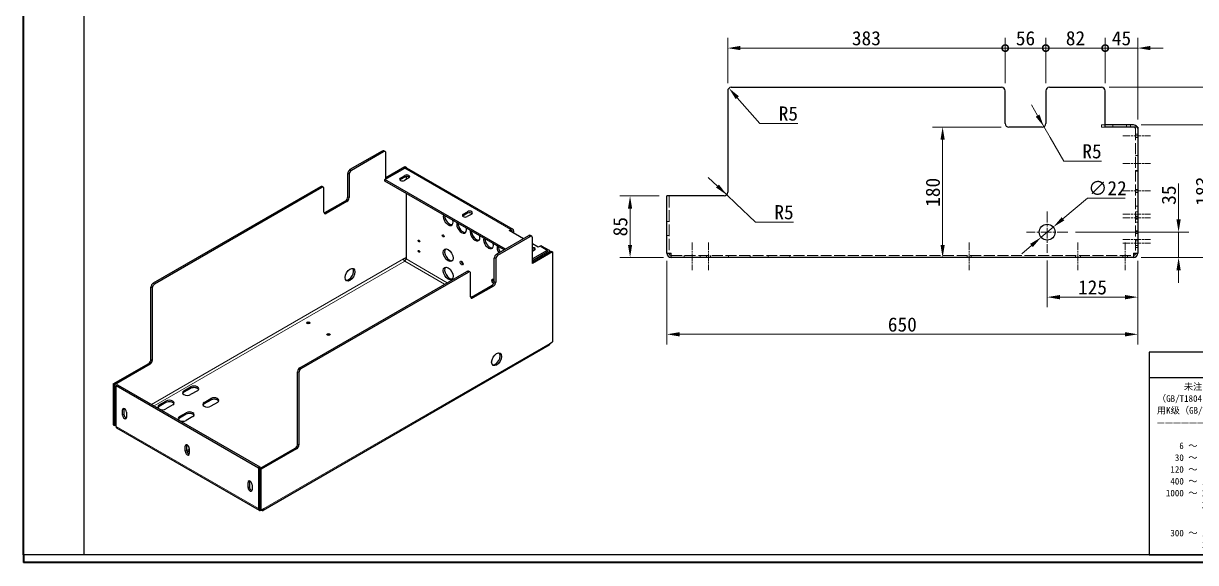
# Model space of a CAD drawing. Header units: millimetres. Extents: x 42 to 2902, y 38 to 2041.
# Drawn here: x 42 to 1660, y 38 to 783 of the extents above; entities that cross this region are included whole.
import ezdxf
from ezdxf.enums import TextEntityAlignment as Align

# ---------------------------------------------------------------- set-up
doc = ezdxf.new("R2010")
doc.units = ezdxf.units.MM
doc.header["$LTSCALE"] = 7
doc.linetypes.add('CHAIN', pattern=[0.3543, 0.2362, -0.0295, 0.0591, -0.0295])
doc.linetypes.add('DASHED', pattern=[0.2067, 0.1654, -0.0413])
for name, color, linetype, lineweight in [('1', 7, 'Continuous', 18), ('可见 (ISO)', 7, 'Continuous', 25), ('可见窄的 (ISO)', 7, 'Continuous', 18), ('图框 (ISO)', 7, 'Continuous', 35), ('标题 (ISO)', 7, 'Continuous', 25)]:
    doc.layers.add(name, color=color, linetype=linetype, lineweight=lineweight)
for name, color, linetype, lineweight, true_color in [('中心标记 (ISO)', 1, 'CHAIN', 18, 0xff0000), ('中心线 (ISO)', 1, 'CHAIN', 18, 0xff0000), ('尺寸 (ISO)', 7, 'Continuous', 18, 0x008000), ('隐藏 (ISO)', 5, 'DASHED', 18, 0x0000ff)]:
    doc.layers.add(name, color=color, linetype=linetype, lineweight=lineweight, true_color=true_color)
doc.styles.add('文本样式164', font='SimSun.ttf')
doc.styles.add('文本样式165', font='SimSun.ttf')
doc.styles.add('文本样式74', font='SimSun.ttf')
doc.styles.add('最新国标', font='simfang.ttf')
doc.styles.add('注释文本 (ISO)', font='simfang.ttf')
doc.dimstyles.new('默认 (GB)', dxfattribs={"dimscale": 7, "dimtxt": 2.8, "dimasz": 2.5, "dimexe": 2, "dimexo": 1.5, "dimgap": 0.5, "dimtad": 1, "dimtoh": 1, "dimdsep": 46, "dimtxsty": '最新国标', "dimcen": 0.09, "dimdle": 10, "dimclrd": 256, "dimclre": 256, "dimclrt": 256, "dimaunit": 1, "dimadec": 3, "dimazin": 2, "dimtfac": 0.535714, "dimtmove": 0, "dimatfit": 3, "dimfxl": 0, "dimtolj": 1, "dimtzin": 0, "dimlwd": -1, "dimlwe": -1, "dimarcsym": 0})

# ---------------------------------------------------------------- blocks, each defined once
blk = doc.blocks.new('图框 最新国标')
at = {"layer": '图框 (ISO)'}
for p, q in [((6, 7), (6, 291.5)), ((6, 7), (6, 5.5)), ((6, 7), (6, 5.5)), ((414.5, 5.5), (6, 5.5))]:
    blk.add_line(p, q, dxfattribs=at)
at = {"layer": '图框 (ISO)', "color": 7, "linetype": 'Continuous', "lineweight": 25}
for p, q in [((18, 7), (18, 290)), ((413, 7), (6, 7)), ((413, 7), (18, 7))]:
    blk.add_line(p, q, dxfattribs=at)
at = {"layer": '图框 (ISO)', "style": '文本样式74'}
blk.add_attdef('零件代号_001', (42.68, 287.25), '', height=2.5, rotation=180, dxfattribs=at)
blk = doc.blocks.new('标题栏 最新国标')
at = {"layer": '标题 (ISO)'}
for p, q in [((381.98, -183.84), (196.98, -183.84)), ((196.98, -183.84), (196.98, -223.84)), ((254.48, -183.84), (254.48, -188.84)), ((269.48, -183.84), (269.48, -188.84)), ((281.48, -188.09), (281.48, -184.59)), ((281.48, -184.59), (286.48, -185.34)), ((289.48, -183.84), (289.48, -188.84)), ((381.98, -223.84), (381.98, -183.84)), ((383.48, -183.84), (383.48, -225.34)), ((286.48, -185.34), (286.48, -187.34)), ((196.98, -188.84), (381.98, -188.84)), ((232.98, -188.84), (232.98, -223.84)), ((286.48, -187.34), (281.48, -188.09)), ((321.98, -188.84), (321.98, -223.84)), ((321.98, -193.84), (381.98, -193.84)), ((321.98, -198.84), (381.98, -198.84)), ((351.98, -198.84), (351.98, -208.84)), ((321.98, -203.84), (232.98, -203.84)), ((321.98, -203.84), (381.98, -203.84)), ((321.98, -208.84), (381.98, -208.84)), ((321.98, -218.84), (381.98, -218.84)), ((196.98, -223.84), (381.98, -223.84)), ((383.48, -225.34), (196.98, -225.34))]:
    blk.add_line(p, q, dxfattribs=at)
at = {"layer": '标题 (ISO)', "linetype": 'CHAIN', "ltscale": 5.000333}
blk.add_line((274.98, -184.09), (274.98, -188.59), dxfattribs=at)
at = {"layer": '标题 (ISO)', "linetype": 'CHAIN', "ltscale": 15.834605}
blk.add_line((272.73, -186.34), (286.98, -186.34), dxfattribs=at)
at = {"layer": '标题 (ISO)'}
for radius in [1.75, 1]:
    blk.add_circle((274.98, -186.34), radius, dxfattribs=at)
at = {"layer": '1', "style": '文本样式164'}
for s, p in [('UNIT: mm', (261.98, -186.34)), ('材 料', (299.48, -186.34)), ('设 计', (327.98, -191.34)), ('制 图', (327.98, -196.34)), ('比 例', (327.98, -201.34)), ('重 量', (357.98, -201.34)), ('共 1  张', (336.98, -206.34)), ('第 1  张', (366.98, -206.34))]:
    blk.add_text(s, height=2, dxfattribs=at).set_placement(p, align=Align.MIDDLE_CENTER)
at = {"layer": '标题 (ISO)', "char_height": 2, "style": '注释文本 (ISO)'}
for s, insert, attachment_point, line_spacing_factor in [('{\\fSimSun|b0|i0|c134|p2;\\H0.65x;      未注公差角度及线性公差使用m\\P（GB/T1804-2000），未注形位公差使\\P用K级（GB/T 1184-1996）。\\P—————————————————\\P             6以下    ±0.05 mm\\P     6 ～   30以下    ±0.10 mm\\P    30 ～  120以下    ±0.15 mm\\P   120 ～  400以下    ±0.20 mm\\P   400 ～ 1000以下    ±0.30 mm\\P  1000 ～ 2000以下    ±0.50 mm\\P          2000以上    ±0.80 mm\\P\\H0.38462x;\\P\\H2.6x;           300以下    ±30′\\P   300 ～ 1000以下    ±15′\\P          1000以上    ±5′}', (198.48, -206.34), 4, 1.075116), ('{\\fMicrosoft YaHei|b0|i0|c134|p34;\\H1.75x;蓝探科工业自动化（昆山）有限公司\\P\\fArial|b0|i0|c0|p34;\\H0.71429x;Lantech Industrial Automation (Kunshan) Co., Ltd\\fFangSong|b0|i0|c134|p49;.\\H1.15195x; }', (277.48, -213.84), 5, 0.978695)]:
    blk.add_mtext(s, dxfattribs=dict(at, insert=insert, attachment_point=attachment_point, line_spacing_factor=line_spacing_factor))
at = {"layer": '标题 (ISO)', "attachment_point": 5, "style": '注释文本 (ISO)'}
for s, insert, char_height in [('\\fFangSong|b0|i0;零件号', (327.98, -211.84), 2), ('\\fSimSun|b0|i0;{\\H1.6000;未经蓝探科事先书面同意，严禁复制或发布此文件。}', (351.98, -221.34), 1.6)]:
    blk.add_mtext(s, dxfattribs=dict(at, insert=insert, char_height=char_height))
at = {"layer": '标题 (ISO)'}
for tag, p, height, style in [('材料_001', (320.84, -187.21), 2, '注释文本 (ISO)'), ('设计人_001', (349.92, -192.16), 2, '注释文本 (ISO)'), ('库存编号_001', (269.94, -198.13), 3.5, '文本样式165'), ('设计人_001', (349.92, -197.16), 2, '注释文本 (ISO)'), ('视图比例_001', (339.99, -202.33), 2, '注释文本 (ISO)'), ('质量\\P3;_001', (366.29, -202.16), 2, '注释文本 (ISO)'), ('零件代号_001', (347.93, -215.59), 3.5, '文本样式165')]:
    blk.add_attdef(tag, p, '', height=height, dxfattribs=dict(at, style=style))
blk = doc.blocks.new('_DotSmall')
at = {"color": 0, "linetype": 'ByBlock', "const_width": 0.5}
blk.add_lwpolyline([(-0.0625, 0, 1), (0.0625, 0, 1)], format="xyb", close=True, dxfattribs=at)
blk = doc.blocks.new('*D19')
at = {"layer": 'Defpoints', "color": 0, "transparency": 16777216}
for p in [(1580.1, 748.7), (1535.1, 689.6), (1580.1, 639.6)]:
    blk.add_point(p, dxfattribs=at)
at = {"layer": '尺寸 (ISO)', "color": 116, "true_color": 0x00803f, "transparency": 16777216}
for p, q in [((1535.1, 700.1), (1535.1, 762.7)), ((1580.1, 650.1), (1580.1, 762.7)), ((1535.1, 748.7), (1562.6, 748.7)), ((1580.1, 748.7), (1562.6, 748.7)), ((1597.6, 748.7), (1615.1, 748.7))]:
    blk.add_line(p, q, dxfattribs=at)
blk.add_solid([(1597.6, 751.7), (1597.6, 745.8), (1580.1, 748.7)], dxfattribs=at)
at = {"layer": '尺寸 (ISO)', "color": 116, "true_color": 0x00803f, "transparency": 16777216, "xscale": 17.5, "yscale": 17.5, "zscale": 17.5}
blk.add_blockref('_DotSmall', (1535.1, 748.7), dxfattribs=at)
at = {"layer": '尺寸 (ISO)', "transparency": 16777216, "insert": (1557.6, 762.2), "char_height": 19.6, "attachment_point": 5, "style": '最新国标'}
blk.add_mtext('\\A1;45', dxfattribs=at)
blk = doc.blocks.new('*D20')
at = {"layer": 'Defpoints', "color": 0, "transparency": 16777216}
for p in [(1535.1, 748.7), (1453.1, 689.6), (1535.1, 689.6)]:
    blk.add_point(p, dxfattribs=at)
at = {"layer": '尺寸 (ISO)', "color": 116, "true_color": 0x00803f, "transparency": 16777216}
for p, q in [((1453.1, 700.1), (1453.1, 762.7)), ((1535.1, 700.1), (1535.1, 762.7)), ((1453.1, 748.7), (1535.1, 748.7))]:
    blk.add_line(p, q, dxfattribs=at)
at = {"layer": '尺寸 (ISO)', "color": 116, "true_color": 0x00803f, "transparency": 16777216, "xscale": 17.5, "yscale": 17.5, "zscale": 17.5, "rotation": 180}
blk.add_blockref('_DotSmall', (1453.1, 748.7), dxfattribs=at)
at = {"layer": '尺寸 (ISO)', "color": 116, "true_color": 0x00803f, "transparency": 16777216, "xscale": 17.5, "yscale": 17.5, "zscale": 17.5}
blk.add_blockref('_DotSmall', (1535.1, 748.7), dxfattribs=at)
at = {"layer": '尺寸 (ISO)', "transparency": 16777216, "insert": (1494.1, 762.2), "char_height": 19.6, "attachment_point": 5, "style": '最新国标'}
blk.add_mtext('\\A1;82', dxfattribs=at)
blk = doc.blocks.new('*D21')
at = {"layer": 'Defpoints', "color": 0, "transparency": 16777216}
for p in [(1453.1, 748.7), (1397.1, 689.6), (1453.1, 689.6)]:
    blk.add_point(p, dxfattribs=at)
at = {"layer": '尺寸 (ISO)', "color": 116, "true_color": 0x00803f, "transparency": 16777216}
for p, q in [((1397.1, 700.1), (1397.1, 762.7)), ((1453.1, 700.1), (1453.1, 762.7)), ((1397.1, 748.7), (1453.1, 748.7))]:
    blk.add_line(p, q, dxfattribs=at)
at = {"layer": '尺寸 (ISO)', "color": 116, "true_color": 0x00803f, "transparency": 16777216, "xscale": 17.5, "yscale": 17.5, "zscale": 17.5, "rotation": 180}
blk.add_blockref('_DotSmall', (1397.1, 748.7), dxfattribs=at)
at = {"layer": '尺寸 (ISO)', "color": 116, "true_color": 0x00803f, "transparency": 16777216, "xscale": 17.5, "yscale": 17.5, "zscale": 17.5}
blk.add_blockref('_DotSmall', (1453.1, 748.7), dxfattribs=at)
at = {"layer": '尺寸 (ISO)', "transparency": 16777216, "insert": (1425.1, 762.2), "char_height": 19.6, "attachment_point": 5, "style": '最新国标'}
blk.add_mtext('\\A1;56', dxfattribs=at)
blk = doc.blocks.new('*D22')
at = {"layer": 'Defpoints', "color": 0, "transparency": 16777216}
for p in [(1397.1, 748.7), (1014.1, 689.6), (1397.1, 689.6)]:
    blk.add_point(p, dxfattribs=at)
at = {"layer": '尺寸 (ISO)', "color": 116, "true_color": 0x00803f, "transparency": 16777216}
for p, q in [((1014.1, 700.1), (1014.1, 762.7)), ((1397.1, 700.1), (1397.1, 762.7)), ((1031.6, 748.7), (1397.1, 748.7))]:
    blk.add_line(p, q, dxfattribs=at)
blk.add_solid([(1031.6, 751.7), (1031.6, 745.8), (1014.1, 748.7)], dxfattribs=at)
at = {"layer": '尺寸 (ISO)', "color": 116, "true_color": 0x00803f, "transparency": 16777216, "xscale": 17.5, "yscale": 17.5, "zscale": 17.5}
blk.add_blockref('_DotSmall', (1397.1, 748.7), dxfattribs=at)
at = {"layer": '尺寸 (ISO)', "transparency": 16777216, "insert": (1205.5, 762.2), "char_height": 19.6, "attachment_point": 5, "style": '最新国标'}
blk.add_mtext('\\A1;383', dxfattribs=at)
blk = doc.blocks.new('*D23')
at = {"layer": 'Defpoints', "color": 0, "transparency": 16777216}
for p in [(1483.6, 494.6), (1636.4, 494.6), (1574.1, 459.6)]:
    blk.add_point(p, dxfattribs=at)
at = {"layer": '尺寸 (ISO)', "color": 116, "true_color": 0x00803f, "transparency": 16777216}
for p, q in [((1636.4, 512.1), (1636.4, 561.8)), ((1494.1, 494.6), (1650.4, 494.6)), ((1636.4, 459.6), (1636.4, 494.6)), ((1584.6, 459.6), (1650.4, 459.6)), ((1636.4, 442.1), (1636.4, 424.6))]:
    blk.add_line(p, q, dxfattribs=at)
for points in [[(1633.5, 512.1), (1639.3, 512.1), (1636.4, 494.6)], [(1633.5, 442.1), (1639.3, 442.1), (1636.4, 459.6)]]:
    blk.add_solid(points, dxfattribs=at)
at = {"layer": '尺寸 (ISO)', "transparency": 16777216, "insert": (1623, 545.7), "char_height": 19.6, "attachment_point": 5, "rotation": 90, "style": '最新国标'}
blk.add_mtext('\\A1;35', dxfattribs=at)
blk = doc.blocks.new('*D24')
at = {"layer": 'Defpoints', "color": 0, "transparency": 16777216}
for p in [(1574.1, 642.6), (1683.5, 642.6), (1574.1, 459.6)]:
    blk.add_point(p, dxfattribs=at)
at = {"layer": '尺寸 (ISO)', "color": 116, "true_color": 0x00803f, "transparency": 16777216}
for p, q in [((1584.6, 642.6), (1697.5, 642.6)), ((1683.5, 477.1), (1683.5, 625.1)), ((1584.6, 459.6), (1697.5, 459.6))]:
    blk.add_line(p, q, dxfattribs=at)
for points in [[(1680.6, 625.1), (1686.5, 625.1), (1683.5, 642.6)], [(1680.6, 477.1), (1686.5, 477.1), (1683.5, 459.6)]]:
    blk.add_solid(points, dxfattribs=at)
at = {"layer": '尺寸 (ISO)', "transparency": 16777216, "insert": (1670.1, 551.1), "char_height": 19.6, "attachment_point": 5, "rotation": 90, "style": '最新国标'}
blk.add_mtext('\\A1;183', dxfattribs=at)
blk = doc.blocks.new('*D25')
at = {"layer": 'Defpoints', "color": 0, "transparency": 16777216}
for p in [(1402.1, 639.6), (1310.7, 459.6), (1310.7, 459.6)]:
    blk.add_point(p, dxfattribs=at)
at = {"layer": '尺寸 (ISO)', "color": 116, "true_color": 0x00803f, "transparency": 16777216}
for p, q in [((1391.6, 639.6), (1296.7, 639.6)), ((1310.7, 622.1), (1310.7, 477.1))]:
    blk.add_line(p, q, dxfattribs=at)
for points in [[(1307.8, 622.1), (1313.7, 622.1), (1310.7, 639.6)], [(1307.8, 477.1), (1313.7, 477.1), (1310.7, 459.6)]]:
    blk.add_solid(points, dxfattribs=at)
at = {"layer": '尺寸 (ISO)', "transparency": 16777216, "insert": (1297.3, 549.6), "char_height": 19.6, "attachment_point": 5, "rotation": 90, "style": '最新国标'}
blk.add_mtext('\\A1;180', dxfattribs=at)
blk = doc.blocks.new('*D26')
at = {"layer": 'Defpoints', "color": 0, "transparency": 16777216}
for p in [(930.1, 465.6), (1580.1, 465.6), (1580.1, 353.6)]:
    blk.add_point(p, dxfattribs=at)
at = {"layer": '尺寸 (ISO)', "color": 116, "true_color": 0x00803f, "transparency": 16777216}
for p, q in [((930.1, 455.1), (930.1, 339.6)), ((1580.1, 455.1), (1580.1, 339.6)), ((947.6, 353.6), (1562.6, 353.6))]:
    blk.add_line(p, q, dxfattribs=at)
for points in [[(947.6, 356.5), (947.6, 350.7), (930.1, 353.6)], [(1562.6, 356.5), (1562.6, 350.7), (1580.1, 353.6)]]:
    blk.add_solid(points, dxfattribs=at)
at = {"layer": '尺寸 (ISO)', "transparency": 16777216, "insert": (1255.1, 367), "char_height": 19.6, "attachment_point": 5, "style": '最新国标'}
blk.add_mtext('\\A1;650', dxfattribs=at)
blk = doc.blocks.new('*D27')
at = {"layer": 'Defpoints', "color": 0, "transparency": 16777216}
for p in [(1455.1, 466.1), (1580.1, 465.6), (1455.1, 404.9)]:
    blk.add_point(p, dxfattribs=at)
at = {"layer": '尺寸 (ISO)', "color": 116, "true_color": 0x00803f, "transparency": 16777216}
for p, q in [((1455.1, 455.6), (1455.1, 390.9)), ((1580.1, 455.1), (1580.1, 390.9)), ((1562.6, 404.9), (1472.6, 404.9))]:
    blk.add_line(p, q, dxfattribs=at)
for points in [[(1472.6, 407.8), (1472.6, 401.9), (1455.1, 404.9)], [(1562.6, 407.8), (1562.6, 401.9), (1580.1, 404.9)]]:
    blk.add_solid(points, dxfattribs=at)
at = {"layer": '尺寸 (ISO)', "transparency": 16777216, "insert": (1517.6, 418.3), "char_height": 19.6, "attachment_point": 5, "style": '最新国标'}
blk.add_mtext('\\A1;125', dxfattribs=at)
blk = doc.blocks.new('*D28')
at = {"layer": 'Defpoints', "color": 0, "transparency": 16777216}
for p in [(879.3, 544.6), (930.1, 544.6), (936.1, 459.6)]:
    blk.add_point(p, dxfattribs=at)
at = {"layer": '尺寸 (ISO)', "color": 116, "true_color": 0x00803f, "transparency": 16777216}
for p, q in [((919.6, 544.6), (865.3, 544.6)), ((879.3, 477.1), (879.3, 527.1)), ((925.6, 459.6), (865.3, 459.6))]:
    blk.add_line(p, q, dxfattribs=at)
for points in [[(876.4, 527.1), (882.2, 527.1), (879.3, 544.6)], [(876.4, 477.1), (882.2, 477.1), (879.3, 459.6)]]:
    blk.add_solid(points, dxfattribs=at)
at = {"layer": '尺寸 (ISO)', "transparency": 16777216, "insert": (865.9, 502.1), "char_height": 19.6, "attachment_point": 5, "rotation": 90, "style": '最新国标'}
blk.add_mtext('\\A1;85', dxfattribs=at)
blk = doc.blocks.new('*D29')
at = {"layer": 'Defpoints', "color": 0, "transparency": 16777216}
for p in [(1009.1, 549.6), (1012.7, 546.2)]:
    blk.add_point(p, dxfattribs=at)
at = {"layer": '尺寸 (ISO)', "color": 116, "true_color": 0x00803f, "transparency": 16777216}
for p, q in [((1000, 558.2), (987.2, 570.2)), ((1009.1, 549.6), (1012.7, 546.2)), ((1012.7, 546.2), (1025.4, 534.2)), ((1052.6, 508.6), (1025.4, 534.2)), ((1104.8, 508.6), (1052.6, 508.6))]:
    blk.add_line(p, q, dxfattribs=at)
blk.add_solid([(1002, 560.3), (998, 556.1), (1012.7, 546.2)], dxfattribs=at)
at = {"layer": '尺寸 (ISO)', "transparency": 16777216, "insert": (1091.8, 522), "char_height": 19.6, "attachment_point": 5, "style": '最新国标'}
blk.add_mtext('\\A1;R5', dxfattribs=at)
blk = doc.blocks.new('*D30')
at = {"layer": 'Defpoints', "color": 0, "transparency": 16777216}
for p in [(1015.7, 693.4), (1019.1, 689.6)]:
    blk.add_point(p, dxfattribs=at)
at = {"layer": '尺寸 (ISO)', "color": 116, "true_color": 0x00803f, "transparency": 16777216}
for p, q in [((1058.6, 644.8), (1027.3, 680.2)), ((1110.8, 644.8), (1058.6, 644.8))]:
    blk.add_line(p, q, dxfattribs=at)
blk.add_solid([(1029.5, 682.2), (1025.1, 678.3), (1015.7, 693.4)], dxfattribs=at)
at = {"layer": '尺寸 (ISO)', "transparency": 16777216, "insert": (1097.8, 658.2), "char_height": 19.6, "attachment_point": 5, "style": '最新国标'}
blk.add_mtext('\\A1;R5', dxfattribs=at)
blk = doc.blocks.new('*D31')
at = {"layer": 'Defpoints', "color": 0, "transparency": 16777216}
for p in [(1530.1, 694.6), (1734.6, 694.6), (1574.1, 459.6)]:
    blk.add_point(p, dxfattribs=at)
at = {"layer": '尺寸 (ISO)', "color": 116, "true_color": 0x00803f, "transparency": 16777216}
for p, q in [((1540.6, 694.6), (1748.6, 694.6)), ((1734.6, 477.1), (1734.6, 677.1)), ((1584.6, 459.6), (1748.6, 459.6))]:
    blk.add_line(p, q, dxfattribs=at)
for points in [[(1731.7, 677.1), (1737.5, 677.1), (1734.6, 694.6)], [(1731.7, 477.1), (1737.5, 477.1), (1734.6, 459.6)]]:
    blk.add_solid(points, dxfattribs=at)
at = {"layer": '尺寸 (ISO)', "transparency": 16777216, "insert": (1721.2, 577.1), "char_height": 19.6, "attachment_point": 5, "rotation": 90, "style": '最新国标'}
blk.add_mtext('\\A1;235', dxfattribs=at)
blk = doc.blocks.new('*D32')
at = {"layer": 'Defpoints', "color": 0, "transparency": 16777216}
for p in [(1463.5, 501.7), (1446.7, 487.5)]:
    blk.add_point(p, dxfattribs=at)
at = {"layer": '尺寸 (ISO)', "color": 116, "true_color": 0x00803f, "transparency": 16777216}
for p, q in [((1476.8, 513), (1510.5, 541.4)), ((1510.5, 541.4), (1562.5, 541.4)), ((1446.7, 487.5), (1463.5, 501.7)), ((1433.3, 476.2), (1419.9, 464.9))]:
    blk.add_line(p, q, dxfattribs=at)
for points in [[(1475, 515.2), (1478.7, 510.8), (1463.5, 501.7)], [(1431.4, 478.4), (1435.2, 474), (1446.7, 487.5)]]:
    blk.add_solid(points, dxfattribs=at)
at = {"layer": '尺寸 (ISO)', "transparency": 16777216, "insert": (1538.2, 555.4), "char_height": 19.6, "attachment_point": 5, "style": '最新国标'}
blk.add_mtext('\\A1;∅22', dxfattribs=at)
blk = doc.blocks.new('*D96')
at = {"layer": 'Defpoints', "color": 0, "transparency": 16777216}
for p in [(1448.1, 644.6), (1450.5, 640.3)]:
    blk.add_point(p, dxfattribs=at)
at = {"layer": '尺寸 (ISO)', "color": 116, "true_color": 0x00803f, "transparency": 16777216}
for p, q in [((1441.9, 655.5), (1433.2, 670.6)), ((1448.1, 644.6), (1450.5, 640.3)), ((1450.5, 640.3), (1459.2, 625.1)), ((1477.8, 592.7), (1459.2, 625.1)), ((1529.9, 592.7), (1477.8, 592.7))]:
    blk.add_line(p, q, dxfattribs=at)
blk.add_solid([(1444.4, 656.9), (1439.3, 654), (1450.5, 640.3)], dxfattribs=at)
at = {"layer": '尺寸 (ISO)', "transparency": 16777216, "insert": (1516.9, 606.1), "char_height": 19.6, "attachment_point": 5, "style": '最新国标'}
blk.add_mtext('\\A1;R5', dxfattribs=at)

msp = doc.modelspace()

# ---------------------------------------------------------------- linework, layer by layer
at = {"layer": '中心标记 (ISO)', "ltscale": 9.048304}
for p, q in [((1455.0593, 523.1058), (1455.0593, 466.1058)), ((1483.5593, 494.6058), (1426.5593, 494.6058))]:
    msp.add_line(p, q, dxfattribs=at)
at = {"layer": '中心线 (ISO)', "ltscale": 6.032169}
for p, q in [((1559.5593, 627.6058), (1597.5593, 627.6058)), ((1559.5593, 589.6058), (1597.5593, 589.6058)), ((1559.5593, 551.6058), (1597.5593, 551.6058)), ((1559.5593, 519.6058), (1597.5593, 519.6058)), ((1559.5593, 514.6058), (1597.5593, 514.6058)), ((1559.5593, 494.6058), (1597.5593, 494.6058)), ((965.0593, 480.1058), (965.0593, 442.1058)), ((987.5593, 480.1058), (987.5593, 442.1058)), ((1347.5593, 480.1058), (1347.5593, 442.1058)), ((1497.5593, 480.1058), (1497.5593, 442.1058)), ((1559.5593, 484.6058), (1597.5593, 484.6058)), ((1559.5593, 479.6058), (1597.5593, 479.6058)), ((1562.5593, 480.1058), (1562.5593, 442.1058))]:
    msp.add_line(p, q, dxfattribs=at)
at = {"layer": '可见 (ISO)'}
for p, q in [((1014.0593, 689.6058), (1014.0593, 549.6058)), ((1019.0593, 694.6058), (1392.0593, 694.6058)), ((1397.0593, 644.6058), (1397.0593, 689.6058)), ((1453.0593, 689.6058), (1453.0593, 644.6058)), ((1458.0593, 694.6058), (1530.0593, 694.6058)), ((1535.0593, 639.6058), (1535.0593, 689.6058)), ((1448.0593, 639.6058), (1402.0593, 639.6058)), ((1574.0593, 642.6058), (1535.0593, 642.6058)), ((1580.0593, 639.6058), (1535.0593, 639.6058)), ((1580.0593, 639.6058), (1580.0593, 465.6058)), ((537.2799, 606.6286), (492.7321, 580.9089)), ((539.136, 605.5569), (494.5883, 579.8373)), ((541.3235, 605.7736), (539.4674, 606.8452)), ((542.2296, 568.0491), (542.2296, 603.7708)), ((540.9922, 567.3347), (568.2158, 583.0522)), ((542.2296, 570.1924), (568.2158, 585.1955)), ((568.2158, 585.1955), (570.0719, 584.1239)), ((570.0719, 584.1239), (568.2158, 583.0522)), ((570.0719, 584.1239), (570.0719, 583.5496)), ((570.8408, 583.3122), (717.477, 498.6518)), ((489.6385, 543.4011), (489.6385, 575.5507)), ((491.4947, 574.479), (491.4947, 542.3295)), ((707.4274, 471.2432), (540.9922, 567.3347)), ((540.9922, 565.1914), (540.9922, 567.3347)), ((562.338, 569.2994), (568.5251, 572.8715)), ((568.5251, 570.7282), (562.338, 567.1561)), ((574.0936, 569.6566), (567.9064, 566.0844)), ((570.0719, 571.2789), (570.0719, 567.3347)), ((451.8967, 557.3326), (221.1147, 424.0905)), ((453.7529, 556.2609), (222.9709, 423.0189)), ((455.9404, 556.4776), (454.0842, 557.5493)), ((456.8465, 522.3253), (456.8465, 554.4748)), ((705.5713, 470.1716), (540.9922, 565.1914)), ((458.0839, 521.6109), (486.5449, 538.0428)), ((488.4011, 536.9712), (459.9401, 520.5392)), ((570.0719, 548.4021), (570.0719, 457.669)), ((1009.0593, 544.6058), (930.0593, 544.6058)), ((930.0593, 465.6058), (930.0593, 544.6058)), ((648.9585, 519.2889), (655.1457, 522.8611)), ((655.1457, 520.7178), (648.9585, 517.1456)), ((660.7142, 519.6462), (654.527, 516.074)), ((695.0531, 464.0989), (739.6008, 489.8185)), ((696.9092, 463.0272), (741.4569, 488.7469)), ((712.3772, 496.9629), (714.852, 498.3917)), ((732.1762, 485.5319), (712.3772, 496.9629)), ((714.852, 496.2484), (714.2333, 495.8912)), ((716.7082, 494.4623), (716.7082, 495.1768)), ((718.5644, 496.2484), (718.5644, 493.3907)), ((743.6444, 488.9636), (741.7883, 490.0352)), ((744.5505, 451.2391), (744.5505, 486.9608)), ((752.5939, 473.7437), (744.5505, 478.3876)), ((747.3348, 469.6357), (744.5505, 468.0283)), ((764.9682, 469.4571), (744.5505, 457.669)), ((755.0687, 475.1726), (752.5939, 473.7437)), ((757.6937, 475.4326), (767.5932, 469.7172)), ((566.3596, 457.669), (570.0719, 459.8123)), ((691.9595, 426.5911), (691.9595, 458.7406)), ((693.8156, 457.669), (693.8156, 425.5194)), ((744.5505, 453.3824), (770.5367, 468.3855)), ((772.3929, 467.3138), (744.5505, 451.2391)), ((744.5505, 455.5257), (764.9682, 467.3138)), ((756.9249, 462.67), (756.9249, 460.5267)), ((770.5367, 468.3855), (772.3929, 467.3138)), ((772.3929, 467.3138), (772.3929, 343.0022)), ((930.0593, 465.6058), (936.0593, 465.6058)), ((936.0593, 459.6058), (936.0593, 465.6058)), ((1574.0593, 459.6058), (936.0593, 459.6058)), ((1574.0593, 465.6058), (1580.0593, 465.6058)), ((1574.0593, 465.6058), (1574.0593, 459.6058)), ((423.4357, 307.2805), (654.2176, 440.5225)), ((425.2918, 306.2088), (656.0738, 439.4509)), ((658.2613, 439.6676), (656.4051, 440.7392)), ((659.1674, 405.5152), (659.1674, 437.6648)), ((660.4048, 404.8008), (688.8659, 421.2328)), ((218.0211, 318.7115), (218.0211, 418.7323)), ((219.8773, 417.6606), (219.8773, 317.6398)), ((690.722, 420.1612), (662.261, 403.7292)), ((768.6805, 340.8589), (772.3929, 343.0022)), ((767.5932, 338.4556), (372.8509, 110.551)), ((166.0488, 285.133), (214.9276, 313.3532)), ((216.7837, 312.2815), (167.905, 284.0614)), ((420.3421, 201.9014), (420.3421, 301.9222)), ((422.1982, 300.8506), (422.1982, 200.8298)), ((167.905, 284.0614), (166.0488, 285.133)), ((166.0488, 285.133), (166.0488, 228.6927)), ((167.905, 284.0614), (167.905, 227.6211)), ((171.6173, 284.0614), (169.7611, 282.9897)), ((169.7611, 226.5494), (169.7611, 282.9897)), ((169.7611, 282.9897), (366.5136, 169.3946)), ((171.6173, 284.0614), (368.3697, 170.4663)), ((263.4969, 275.6668), (272.7777, 281.025)), ((272.7777, 278.8817), (263.4969, 273.5235)), ((282.0585, 275.6668), (272.7777, 270.3085)), ((229.4674, 256.0198), (238.7482, 261.3781)), ((238.7482, 259.2348), (229.4674, 253.8765)), ((291.3393, 259.592), (300.6201, 264.9503)), ((300.6201, 262.807), (291.3393, 257.4487)), ((309.9008, 259.592), (300.6201, 254.2337)), ((178.7325, 242.0884), (178.7325, 249.2327)), ((180.5887, 250.3043), (180.5887, 243.16)), ((184.301, 246.0177), (184.301, 238.8734)), ((248.029, 256.0198), (238.7482, 250.6616)), ((257.3098, 239.945), (266.5905, 245.3033)), ((266.5905, 243.16), (257.3098, 237.8017)), ((166.0488, 228.6927), (167.905, 227.6211)), ((167.905, 227.6211), (169.7611, 228.6927)), ((275.8713, 239.945), (266.5905, 234.5868)), ((367.6009, 110.551), (170.8484, 224.1461)), ((265.3531, 192.0779), (265.3531, 199.2223)), ((267.2093, 200.2939), (267.2093, 193.1496)), ((270.9216, 196.0073), (270.9216, 188.863)), ((368.3697, 168.323), (417.2485, 196.5432)), ((419.1046, 195.4715), (370.2259, 167.2513)), ((368.3697, 170.4663), (366.5136, 169.3946)), ((366.5136, 169.3946), (366.5136, 112.9543)), ((368.3697, 170.4663), (368.3697, 168.323)), ((370.2259, 167.2513), (368.3697, 168.323)), ((368.3697, 168.323), (368.3697, 111.8827)), ((370.2259, 110.811), (370.2259, 167.2513)), ((351.9737, 142.0675), (351.9737, 149.2119)), ((353.8298, 150.2835), (353.8298, 143.1392)), ((357.5421, 145.9969), (357.5421, 138.8526)), ((368.3697, 111.8827), (370.2259, 110.811)), ((370.2259, 110.811), (373.9382, 112.9543))]:
    msp.add_line(p, q, dxfattribs=at)
msp.add_circle((1455.0593, 494.6058), 11, dxfattribs=at)
for centre, radius, start, end in [((1019.0593, 689.6058), 5, 90, 180), ((1392.0593, 689.6058), 5, 0, 90), ((1458.0593, 689.6058), 5, 90, 180), ((1530.0593, 689.6058), 5, 0, 90), ((1402.0593, 644.6058), 5, 180, 270), ((1448.0593, 644.6058), 5, 270, 0), ((1574.0593, 636.6058), 6, 30, 90), ((1009.0593, 549.6058), 5, 270, 0), ((936.0593, 465.6058), 6, 180, 270), ((936.0593, 465.6058), 3, 180, 270), ((1574.0593, 465.6058), 6, 270, 0), ((1574.0593, 465.6058), 3, 270, 0)]:
    msp.add_arc(centre, radius, start, end, dxfattribs=at)
for centre, major_axis, start_param, end_param in [((537.2799, 603.0564), (2.1875, 3.7889), 0, 0.785398163), ((539.136, 601.9847), (2.1875, 3.7889), 5.497787144, 7.068583471), ((568.2158, 578.7656), (2.625, 4.5466), 0, 0.785398163), ((492.7321, 577.3367), (-2.1875, -3.7889), 3.926990817, 5.497787144), ((494.5883, 576.2651), (2.1875, 3.7889), 0.785398163, 2.35619449), ((565.1222, 567.6919), (-3.9375, 0), 5.497787144, 8.639379797), ((565.1222, 565.5486), (-3.9375, 0), 5.497787144, 5.792302629), ((571.3094, 571.2641), (3.9375, 0), 5.497787144, 8.639379797), ((571.3094, 569.1207), (-3.9375, 0), 3.632475332, 5.497787144), ((451.8967, 553.7604), (2.1875, 3.7889), 0, 0.785398163), ((453.7529, 552.6888), (2.1875, 3.7889), 5.497787144, 7.068583471), ((486.5449, 541.615), (-2.1875, -3.7889), 0.785398163, 2.35619449), ((488.4011, 540.5434), (2.1875, 3.7889), 3.926990817, 5.497787144), ((459.9401, 524.1114), (-2.1875, -3.7889), 5.497787144, 7.068583471), ((458.0839, 525.183), (-2.1875, -3.7889), 0.438149031, 0.785398163), ((628.2315, 512.6804), (4.8125, -8.3355), 3.650764186, 7.344810101), ((651.7428, 517.6815), (-3.9375, 0), 5.497787144, 8.639379797), ((657.9299, 521.2536), (3.9375, 0), 5.497787144, 8.639379797), ((657.9299, 519.1103), (-3.9375, 0), 3.632475332, 5.497787144), ((630.0876, 513.7521), (4.8125, -8.3355), 3.926990817, 6.08912221), ((646.793, 501.9639), (4.8125, -8.3355), 3.650764186, 7.344810101), ((648.6492, 503.0356), (4.8125, -8.3355), 3.926990817, 6.08912221), ((651.7428, 515.5382), (-3.9375, 0), 5.497787144, 5.792302629), ((665.3546, 491.2474), (4.8125, -8.3355), 3.650764186, 7.344810101), ((667.2107, 492.319), (4.8125, -8.3355), 3.926990817, 6.08912221), ((683.9161, 480.5309), (4.8125, -8.3355), 3.650764186, 7.344810101), ((685.7723, 481.6025), (4.8125, -8.3355), 3.926990817, 6.08912221), ((714.852, 494.1051), (2.625, 4.5466), 5.497787144, 7.068583471), ((714.852, 494.1051), (1.3125, 2.2733), 5.497787144, 7.068583471), ((739.6008, 486.2463), (2.1875, 3.7889), 0, 0.785398163), ((741.4569, 485.1747), (2.1875, 3.7889), 5.497787144, 7.068583471), ((630.0876, 463.7417), (-4.8125, 8.3355), 0.194063097, 2.947529556), ((702.4777, 469.8143), (-4.8125, 8.3355), 0.509171533, 1.69971803), ((704.3338, 470.886), (4.8125, -8.3355), 3.926990817, 4.841310683), ((744.5505, 471.2432), (3.9375, 0), 5.497787144, 7.853981634), ((744.5505, 469.0999), (-3.9375, 0), 3.632475332, 4.71238898), ((755.0687, 470.886), (2.625, 4.5466), 0, 0.785398163), ((764.9682, 465.1705), (2.625, 4.5466), 5.497787144, 7.068583471), ((568.2158, 456.5973), (-1.3125, 2.2733), 0.785398163, 2.35619449), ((568.2158, 456.5973), (-1.3125, -2.2733), 0.785398163, 2.35619449), ((648.6492, 453.0251), (1.4219, -2.4628), 3.852753868, 5.572024093), ((695.0531, 460.5267), (-2.1875, -3.7889), 3.926990817, 5.497787144), ((696.9092, 459.455), (2.1875, 3.7889), 0.785398163, 2.35619449), ((764.9682, 465.1705), (1.3125, 2.2733), 5.497787144, 7.068583471), ((490.876, 436.9504), (-4.8125, -8.3355), 0.194063097, 2.947529556), ((630.0876, 438.7364), (-4.8125, 8.3355), 0.194063097, 2.947529556), ((654.2176, 436.9504), (2.1875, 3.7889), 0, 0.785398163), ((656.0738, 435.8787), (2.1875, 3.7889), 5.497787144, 7.068583471), ((221.1147, 420.5184), (-2.1875, -3.7889), 3.926990817, 5.497787144), ((222.9709, 419.4467), (2.1875, 3.7889), 0.785398163, 2.35619449), ((690.1033, 426.9483), (1.4219, -2.4628), 1.180189283, 6.272455329), ((688.8659, 424.805), (-2.1875, -3.7889), 0.785398163, 2.35619449), ((691.9595, 428.0199), (1.4219, -2.4628), 3.852753868, 5.458657199), ((690.722, 423.7333), (2.1875, 3.7889), 3.926990817, 5.497787144), ((662.261, 407.3013), (-2.1875, -3.7889), 5.497787144, 7.068583471), ((660.4048, 408.373), (-2.1875, -3.7889), 0.438149031, 0.785398163), ((435.1913, 367.293), (-2.4063, 0), 4.02261398, 5.402163981), ((463.0336, 351.2182), (-2.4063, 0), 4.02261398, 5.402163981), ((764.9682, 343.0022), (2.625, -4.5466), 0, 0.785398163), ((693.1969, 320.1403), (-4.8125, -8.3355), 0.194063097, 2.947529556), ((214.9276, 316.9254), (-2.1875, -3.7889), 0.785398163, 2.35619449), ((216.7837, 315.8537), (2.1875, 3.7889), 3.926990817, 5.497787144), ((423.4357, 303.7083), (-2.1875, -3.7889), 3.926990817, 5.497787144), ((425.2918, 302.6367), (2.1875, 3.7889), 0.785398163, 2.35619449), ((268.1373, 272.9876), (-6.5625, 0), 5.497787144, 8.639379797), ((277.4181, 278.3459), (6.5625, 0), 5.497787144, 8.639379797), ((277.4181, 276.2026), (6.5625, 0), 0.286756552, 2.35619449), ((243.3886, 258.699), (6.5625, 0), 5.497787144, 8.639379797), ((243.3886, 256.5556), (6.5625, 0), 0.286756552, 2.35619449), ((268.1373, 270.8443), (-6.5625, 0), 5.497787144, 5.996428755), ((295.9797, 256.9129), (-6.5625, 0), 5.497787144, 8.639379797), ((305.2604, 262.2711), (6.5625, 0), 5.497787144, 8.639379797), ((305.2604, 260.1278), (6.5625, 0), 0.286756552, 2.35619449), ((181.5168, 247.6252), (-1.9687, 3.41), 3.926990817, 7.068583471), ((183.3729, 248.6969), (1.9687, -3.41), 3.632475332, 3.926990817), ((183.3729, 241.5525), (1.9687, -3.41), 3.926990817, 5.792302629), ((234.1078, 253.3407), (-6.5625, 0), 5.497787144, 8.639379797), ((234.1078, 251.1974), (-6.5625, 0), 5.497787144, 5.996428755), ((271.2309, 242.6242), (6.5625, 0), 5.497787144, 8.639379797), ((271.2309, 240.4809), (6.5625, 0), 0.286756552, 2.35619449), ((295.9797, 254.7696), (-6.5625, 0), 5.497787144, 5.996428755), ((173.4734, 228.6927), (-2.625, -4.5466), 5.497787144, 6.283185307), ((181.5168, 240.4809), (1.9687, -3.41), 3.926990817, 7.068583471), ((261.9502, 237.2659), (-6.5625, 0), 5.497787144, 8.639379797), ((261.9502, 235.1226), (-6.5625, 0), 5.497787144, 5.996428755), ((268.1373, 197.6148), (-1.9687, 3.41), 3.926990817, 7.068583471), ((269.9935, 198.6865), (1.9687, -3.41), 3.632475332, 3.926990817), ((274.3245, 189.0416), (9.625, 0), 1.932163451, 2.400255645), ((417.2485, 200.1153), (-2.1875, -3.7889), 0.785398163, 2.35619449), ((419.1046, 199.0437), (2.1875, 3.7889), 3.926990817, 5.497787144), ((268.1373, 190.4705), (1.9687, -3.41), 3.926990817, 7.068583471), ((269.9935, 191.5421), (1.9687, -3.41), 3.926990817, 5.792302629), ((274.3245, 186.8983), (-9.625, 0), 5.073756104, 5.465577629), ((354.7579, 147.6044), (-1.9687, 3.41), 3.926990817, 7.068583471), ((356.6141, 148.676), (1.9687, -3.41), 3.632475332, 3.926990817), ((354.7579, 140.46), (1.9687, -3.41), 3.926990817, 7.068583471), ((356.6141, 141.5317), (1.9687, -3.41), 3.926990817, 5.792302629), ((370.2259, 115.0976), (-2.625, -4.5466), 5.497787144, 7.068583471), ((370.2259, 115.0976), (2.625, -4.5466), 5.497787144, 7.068583471)]:
    msp.add_ellipse(centre, major_axis=major_axis, ratio=0.577350269, start_param=start_param, end_param=end_param, dxfattribs=at)
for centre, major_axis in [((621.4256, 489.4613), (0.9187, -1.5913)), ((588.0148, 482.317), (0.7092, -1.2283)), ((588.0148, 468.0283), (0.7092, -1.2283)), ((628.2315, 462.67), (4.8125, -8.3355)), ((646.793, 451.9535), (1.4219, -2.4628)), ((492.7321, 435.8787), (-4.8125, -8.3355)), ((628.2315, 437.6648), (4.8125, -8.3355)), ((435.1913, 369.4363), (2.4062, 0)), ((463.0336, 353.3615), (2.4062, 0)), ((695.0531, 319.0687), (-4.8125, -8.3355))]:
    msp.add_ellipse(centre, major_axis=major_axis, ratio=0.577350269, dxfattribs=at)
at = {"layer": '可见窄的 (ISO)'}
for p, q in [((537.2799, 606.6286), (539.136, 605.5569)), ((714.852, 498.3917), (568.2158, 583.0522)), ((489.6385, 575.5507), (491.4947, 574.479)), ((494.5883, 579.8373), (492.7321, 580.9089)), ((562.338, 569.2994), (562.338, 567.1561)), ((568.5251, 572.8715), (568.5251, 570.7282)), ((451.8967, 557.3326), (453.7529, 556.2609)), ((486.5449, 538.0428), (488.4011, 536.9712)), ((491.4947, 542.3295), (489.6385, 543.4011)), ((459.9401, 520.5392), (458.0839, 521.6109)), ((648.9585, 519.2889), (648.9585, 517.1456)), ((655.1457, 522.8611), (655.1457, 520.7178)), ((716.7082, 495.1768), (714.852, 496.2484)), ((739.6008, 489.8185), (741.4569, 488.7469)), ((764.9682, 469.4571), (755.0687, 475.1726)), ((764.9682, 467.3138), (764.9682, 469.4571)), ((218.6399, 256.9129), (566.3596, 457.669)), ((568.2158, 454.454), (222.3522, 254.7696)), ((623.2817, 422.6617), (568.2158, 454.454)), ((570.0719, 457.669), (626.994, 424.805)), ((691.9595, 458.7406), (693.8156, 457.669)), ((696.9092, 463.0272), (695.0531, 464.0989)), ((766.8244, 466.2422), (764.9682, 467.3138)), ((654.2176, 440.5225), (656.0738, 439.4509)), ((222.9709, 423.0189), (221.1147, 424.0905)), ((688.8659, 421.2328), (690.722, 420.1612)), ((693.8156, 425.5194), (691.9595, 426.5911)), ((218.0211, 418.7323), (219.8773, 417.6606)), ((659.1674, 406.2297), (661.0235, 405.158)), ((662.261, 403.7292), (660.4048, 404.8008)), ((373.9382, 112.9543), (768.6805, 340.8589)), ((214.9276, 313.3532), (216.7837, 312.2815)), ((219.8773, 317.6398), (218.0211, 318.7115)), ((420.3421, 301.9222), (422.1982, 300.8506)), ((425.2918, 306.2088), (423.4357, 307.2805)), ((263.4969, 273.5235), (263.4969, 275.6668)), ((272.7777, 278.8817), (272.7777, 281.025)), ((238.7482, 259.2348), (238.7482, 261.3781)), ((291.3393, 257.4487), (291.3393, 259.592)), ((300.6201, 262.807), (300.6201, 264.9503)), ((178.7325, 249.2327), (180.5887, 250.3043)), ((178.7325, 242.0884), (180.5887, 243.16)), ((229.4674, 253.8765), (229.4674, 256.0198)), ((266.5905, 243.16), (266.5905, 245.3033)), ((169.7611, 226.5494), (366.5136, 112.9543)), ((257.3098, 237.8017), (257.3098, 239.945)), ((265.3531, 199.2223), (267.2093, 200.2939)), ((417.2485, 196.5432), (419.1046, 195.4715)), ((422.1982, 200.8298), (420.3421, 201.9014)), ((265.3531, 192.0779), (267.2093, 193.1496)), ((351.9737, 149.2119), (353.8298, 150.2835)), ((351.9737, 142.0675), (353.8298, 143.1392)), ((366.5136, 112.9543), (368.3697, 114.026))]:
    msp.add_line(p, q, dxfattribs=at)
at = {"layer": '隐藏 (ISO)', "ltscale": 1.360398}
for p, q in [((1535.0593, 642.6058), (1530.0593, 642.6058)), ((1530.0593, 639.6058), (1535.0593, 639.6058))]:
    msp.add_line(p, q, dxfattribs=at)
at = {"layer": '隐藏 (ISO)', "ltscale": 0.816199}
for p, q in [((1530.0593, 639.6058), (1530.0593, 642.6058)), ((1545.5593, 642.6058), (1545.5593, 639.6058)), ((1564.5593, 642.6058), (1564.5593, 639.6058)), ((1570.0593, 639.6058), (1570.0593, 642.6058)), ((1577.0593, 629.7058), (1580.0593, 629.7058)), ((1577.0593, 625.5058), (1580.0593, 625.5058)), ((1577.0593, 600.6058), (1580.0593, 600.6058)), ((1580.0593, 579.6058), (1577.0593, 579.6058)), ((1577.0593, 578.6058), (1580.0593, 578.6058)), ((1577.0593, 553.7058), (1580.0593, 553.7058)), ((1577.0593, 549.5058), (1580.0593, 549.5058)), ((1577.0593, 530.6058), (1580.0593, 530.6058)), ((1577.0593, 522.8558), (1580.0593, 522.8558)), ((930.0593, 509.1058), (933.0593, 509.1058)), ((1580.0593, 516.6058), (1577.0593, 516.6058)), ((1577.0593, 516.3558), (1580.0593, 516.3558)), ((1577.0593, 516.2268), (1580.0593, 516.2268)), ((1577.0593, 512.9848), (1580.0593, 512.9848)), ((1577.0593, 512.6058), (1580.0593, 512.6058)), ((1577.0593, 508.6058), (1580.0593, 508.6058)), ((930.0593, 490.1058), (933.0593, 490.1058)), ((1580.0593, 496.6058), (1577.0593, 496.6058)), ((1577.0593, 496.2268), (1580.0593, 496.2268)), ((1577.0593, 495.6058), (1580.0593, 495.6058)), ((1577.0593, 492.9848), (1580.0593, 492.9848)), ((1577.0593, 492.6058), (1580.0593, 492.6058)), ((1577.0593, 482.8558), (1580.0593, 482.8558)), ((1577.0593, 476.3558), (1580.0593, 476.3558)), ((1577.0593, 473.6058), (1580.0593, 473.6058)), ((954.0593, 462.6058), (954.0593, 459.6058)), ((976.0593, 462.6058), (976.0593, 459.6058)), ((984.8093, 462.6058), (984.8093, 459.6058)), ((990.3093, 462.6058), (990.3093, 459.6058)), ((1015.0593, 459.6058), (1015.0593, 462.6058)), ((1045.0593, 459.6058), (1045.0593, 462.6058)), ((1070.0593, 459.6058), (1070.0593, 462.6058)), ((1100.0593, 459.6058), (1100.0593, 462.6058)), ((1344.8093, 462.6058), (1344.8093, 459.6058)), ((1350.3093, 462.6058), (1350.3093, 459.6058)), ((1494.3093, 462.6058), (1494.3093, 459.6058)), ((1500.8093, 462.6058), (1500.8093, 459.6058)), ((1559.3093, 462.6058), (1559.3093, 459.6058)), ((1565.8093, 462.6058), (1565.8093, 459.6058))]:
    msp.add_line(p, q, dxfattribs=at)
at = {"layer": '隐藏 (ISO)', "ltscale": 13.131522}
msp.add_line((1577.0593, 636.6058), (1577.0593, 465.6058), dxfattribs=at)
at = {"layer": '隐藏 (ISO)', "ltscale": 13.649872}
msp.add_line((933.0593, 544.6058), (933.0593, 465.6058), dxfattribs=at)
at = {"layer": '隐藏 (ISO)', "ltscale": 12.968904}
msp.add_line((936.0593, 462.6058), (1574.0593, 462.6058), dxfattribs=at)
at = {"layer": '隐藏 (ISO)', "ltscale": 1.282139}
msp.add_arc((1574.0593, 636.6058), 3, 0, 90, dxfattribs=at)
at = {"layer": '隐藏 (ISO)', "ltscale": 0.854726}
msp.add_arc((1574.0593, 636.6058), 6, 0, 30, dxfattribs=at)

# ---------------------------------------------------------------- block references
at = {"xscale": 7, "yscale": 7, "zscale": 7}
msp.add_blockref('图框 最新国标', (0, 0), dxfattribs=at)
ref = msp.add_blockref('标题栏 最新国标', (217.1223, 1615.91), dxfattribs=dict(xscale=7, yscale=7, zscale=7))
ref.add_attrib('零件代号_001', '4020201A', (2652.648, 106.75), dxfattribs={"layer": '标题 (ISO)', "height": 24.5, "style": '文本样式165'})
ref.add_attrib('库存编号_001', '安装板', (2106.736, 228.9763), dxfattribs={"layer": '标题 (ISO)', "height": 24.5, "style": '文本样式165'})
ref.add_attrib('质量\\P3;_001', '13.192 kg', (2781.16, 200.78), dxfattribs={"layer": '标题 (ISO)', "height": 14, "style": '注释文本 (ISO)'})
ref.add_attrib('视图比例_001', '1: 7', (2597.04, 199.62), dxfattribs={"layer": '标题 (ISO)', "height": 14, "style": '注释文本 (ISO)'})
ref.add_attrib('设计人_001', 'zhengxiaobo', (2666.56, 270.78), dxfattribs={"layer": '标题 (ISO)', "height": 14, "style": '注释文本 (ISO)'})
ref.add_attrib('设计人_001', 'zhengxiaobo', (2666.56, 235.78), dxfattribs={"layer": '标题 (ISO)', "height": 14, "style": '注释文本 (ISO)'})
ref.add_attrib('材料_001', 'Q235B', (2463.02, 305.42), dxfattribs={"layer": '标题 (ISO)', "height": 14, "style": '注释文本 (ISO)'})

# ---------------------------------------------------------------- dimensions: what is measured, and where the dimension line sits
at = {"layer": '尺寸 (ISO)', "color": 116, "true_color": 0x00803f}
for base, p1, p2, angle, override, picture, middle in [((1397.0593, 748.7489), (1014.0593, 689.6058), (1397.0593, 689.6058), 180, {"dimgap": 0.5, "dimtoh": 0, "dimdec": 2, "dimblk2": 'DotSmall', "dimsah": 1, "dimdle": 0, "dimtol": 0, "dimlim": 0, "dimtp": 0, "dimtm": 0, "dimtdec": 2, "dimtofl": 0, "dimatfit": 1}, '*D22', (1205.4893, 748.7489)), ((1453.0593, 748.7489), (1397.0593, 689.6058), (1453.0593, 689.6058), 180, {"dimgap": 0.5, "dimtoh": 0, "dimdec": 2, "dimblk1": 'DotSmall', "dimblk2": 'DotSmall', "dimsah": 1, "dimdle": 0, "dimtol": 0, "dimlim": 0, "dimtp": 0, "dimtm": 0, "dimtdec": 2, "dimtofl": 0, "dimatfit": 1}, '*D21', (1425.1293, 748.7489)), ((1535.0593, 748.7489), (1453.0593, 689.6058), (1535.0593, 689.6058), 180, {"dimgap": 0.5, "dimtoh": 0, "dimdec": 2, "dimblk1": 'DotSmall', "dimblk2": 'DotSmall', "dimsah": 1, "dimdle": 0, "dimtol": 0, "dimlim": 0, "dimtp": 0, "dimtm": 0, "dimtdec": 2, "dimtofl": 0, "dimatfit": 1}, '*D20', (1494.1293, 748.7489)), ((1580.0593, 748.7489), (1535.0593, 689.6058), (1580.0593, 639.6058), 180, {"dimgap": 0.5, "dimtoh": 0, "dimdec": 2, "dimblk1": 'DotSmall', "dimsah": 1, "dimdle": 0, "dimtol": 0, "dimlim": 0, "dimtp": 0, "dimtm": 0, "dimtdec": 2, "dimtofl": 0}, '*D19', (1557.6293, 748.7489)), ((1734.5811, 694.6058), (1574.0593, 459.6058), (1530.0593, 694.6058), 90, {"dimgap": 0.5, "dimtoh": 0, "dimdec": 2, "dimtol": 0, "dimlim": 0, "dimtp": 0, "dimtm": 0, "dimtdec": 2, "dimtofl": 0, "dimatfit": 1}, '*D31', (1734.5811, 577.1058)), ((1310.7448, 459.6058), (1402.0593, 639.6058), (1310.7448, 459.6058), 90, {"dimgap": 0.5, "dimtoh": 0, "dimdec": 2, "dimse2": 1, "dimtol": 0, "dimlim": 0, "dimtp": 0, "dimtm": 0, "dimtdec": 2, "dimtofl": 0, "dimatfit": 1}, '*D25', (1310.7448, 549.6058)), ((1683.54, 642.6058), (1574.0593, 459.6058), (1574.0593, 642.6058), 90, {"dimgap": 0.5, "dimtoh": 0, "dimdec": 2, "dimtol": 0, "dimlim": 0, "dimtp": 0, "dimtm": 0, "dimtdec": 2, "dimtofl": 0, "dimatfit": 1}, '*D24', (1683.54, 551.1058)), ((1636.417, 494.6058), (1574.0593, 459.6058), (1483.5593, 494.6058), 90, {"dimgap": 0.5, "dimtoh": 0, "dimdec": 2, "dimtol": 0, "dimlim": 0, "dimtp": 0, "dimtm": 0, "dimtdec": 2, "dimtofl": 1, "dimatfit": 1}, '*D23', (1636.417, 545.7058)), ((879.3077, 544.6058), (936.0593, 459.6058), (930.0593, 544.6058), 90, {"dimgap": 0.5, "dimtoh": 0, "dimdec": 2, "dimtol": 0, "dimlim": 0, "dimtp": 0, "dimtm": 0, "dimtdec": 2, "dimtofl": 0, "dimatfit": 1}, '*D28', (879.3077, 502.1058)), ((1580.0593, 353.6058), (930.0593, 465.6058), (1580.0593, 465.6058), 180, {"dimgap": 0.5, "dimtoh": 0, "dimdec": 2, "dimtol": 0, "dimlim": 0, "dimtp": 0, "dimtm": 0, "dimtdec": 2, "dimtofl": 0, "dimatfit": 1}, '*D26', (1255.0593, 353.6058)), ((1455.0593, 404.8554), (1580.0593, 465.6058), (1455.0593, 466.1058), 180, {"dimgap": 0.5, "dimtoh": 0, "dimdec": 2, "dimtol": 0, "dimlim": 0, "dimtp": 0, "dimtm": 0, "dimtdec": 2, "dimtofl": 0, "dimatfit": 1}, '*D27', (1517.5593, 404.8554))]:
    dim = msp.add_linear_dim(base=base, p1=p1, p2=p2, angle=angle, dimstyle='默认 (GB)', override=override, dxfattribs=at)
    dim.commit()
    dim.dimension.update_dxf_attribs({"geometry": picture, "text_midpoint": middle, "dimtype": 160})
for center, mpoint, picture, middle in [((1019.0593, 689.6058), (1015.7499, 693.3539), '*D30', (1097.7807, 644.8142)), ((1448.0593, 644.6058), (1450.5429, 640.2663), '*D96', (1516.9468, 592.6842)), ((1009.0593, 549.6058), (1012.6984, 546.177), '*D29', (1091.7715, 508.5802))]:
    dim = msp.add_radius_dim(center=center, mpoint=mpoint, dimstyle='默认 (GB)', override={"dimgap": 0.5, "dimtih": 1, "dimdec": 2, "dimlfac": 1, "dimcen": 0, "dimtol": 0, "dimlim": 0, "dimtp": 0, "dimtm": 0, "dimtdec": 2}, dxfattribs=at)
    dim.commit()
    dim.dimension.update_dxf_attribs({"geometry": picture, "text_midpoint": middle, "dimtype": 164})
dim = msp.add_diameter_dim_2p(p1=(1446.6552, 487.5085), p2=(1463.4633, 501.7031), dimstyle='默认 (GB)', override={"dimgap": 0.5, "dimtih": 1, "dimdec": 2, "dimlfac": 1, "dimtol": 0, "dimlim": 0, "dimtp": 0, "dimtm": 0, "dimtdec": 2, "dimatfit": 2}, dxfattribs=at)
dim.commit()
dim.dimension.update_dxf_attribs({"geometry": '*D32', "text_midpoint": (1538.2073, 541.3918), "dimtype": 163})

doc.saveas('drawing.dxf')
